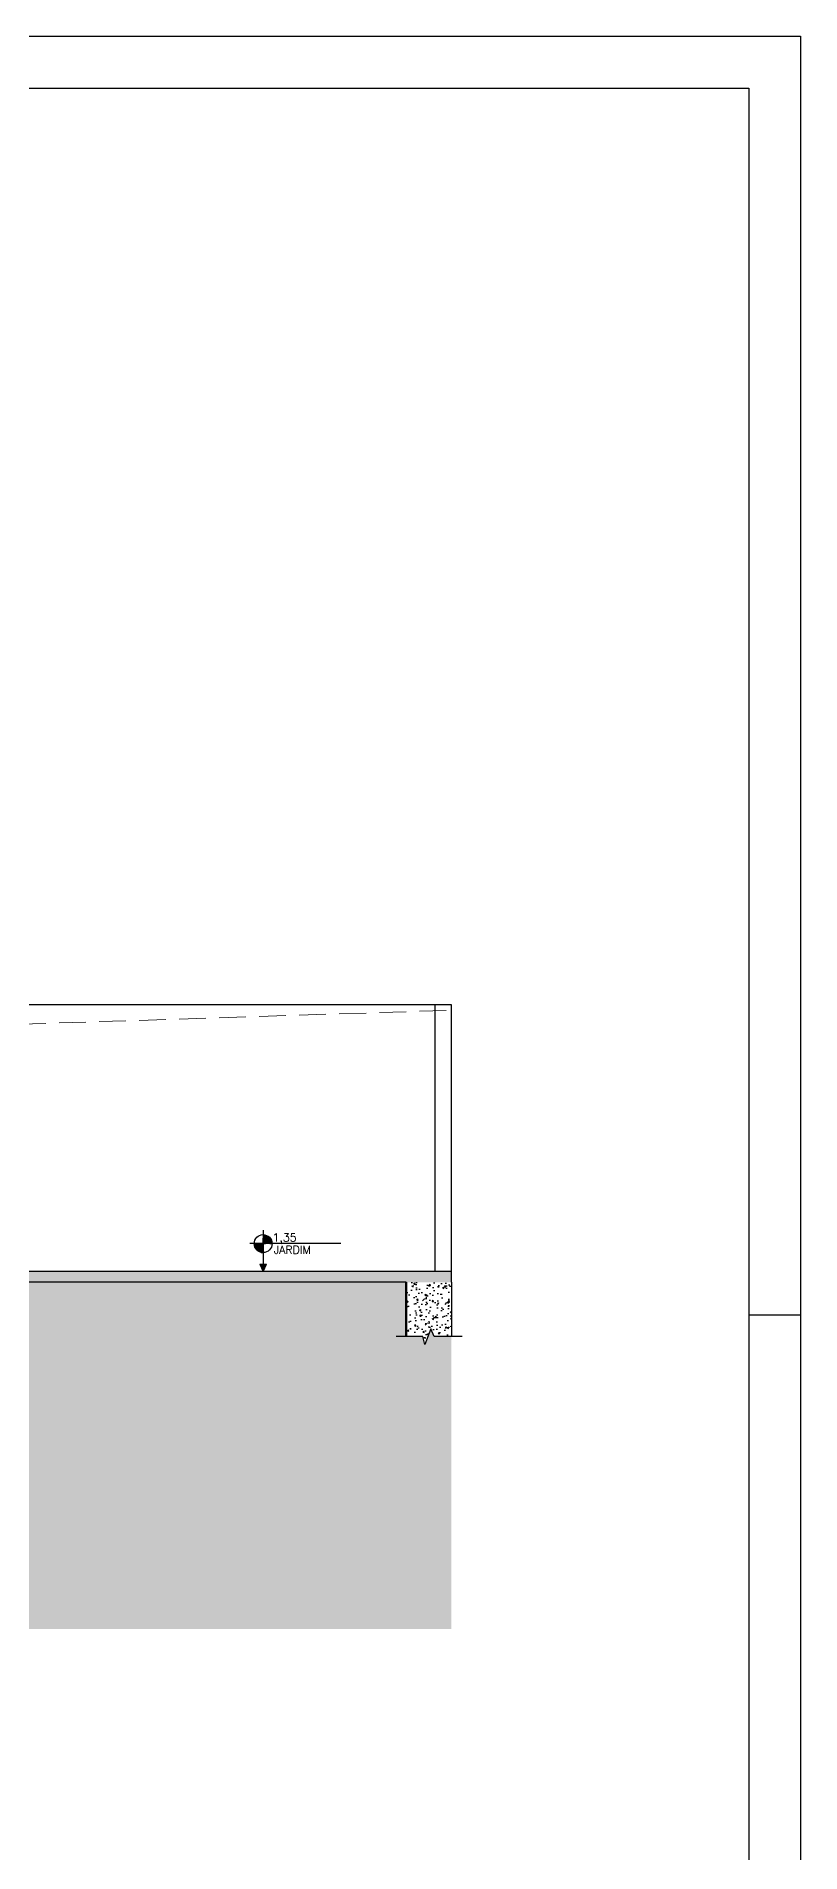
# Model space of a CAD drawing. Header units: inches. Extents: x 580771 to 672494, y 7715997 to 7829530.
# Drawn here: x 655888 to 656604, y 7718752 to 7720454 of the extents above; entities that cross this region are included whole.
import ezdxf

# ---------------------------------------------------------------- set-up
doc = ezdxf.new("R2010")
doc.units = ezdxf.units.IN
doc.header["$MEASUREMENT"] = 0
doc.linetypes.add('DASHED2', pattern=[0.375, 0.25, -0.125])
doc.layers.add('ARQ-06', color=6, linetype='Continuous', lineweight=60)
doc.layers.add('MEIO_FIO', color=7, linetype='Continuous', lineweight=0)
for name, color, linetype in [('Block1', 1, 'Continuous'), ('NIVEL', 2, 'Continuous'), ('P01', 1, 'Continuous'), ('P02', 2, 'Continuous'), ('P06', 6, 'Continuous'), ('parede', 6, 'Continuous')]:
    doc.layers.add(name, color=color, linetype=linetype)
doc.styles.add('ROMANS', font='romans', dxfattribs={"height": 0.2})

# ---------------------------------------------------------------- blocks, each defined once
blk = doc.blocks.new('A0')
at = {"color": 0}
blk.add_lwpolyline([(2.5, 1), (2.5, 83.1), (117.9, 83.1), (117.9, 1)], close=True, dxfattribs=at)
at = {"layer": 'P02'}
blk.add_line((117.9, 59.4), (118.9, 59.4), dxfattribs=at)
blk.add_lwpolyline([(0, 0), (0, 84.1), (118.9, 84.1), (118.9, 0)], close=True, dxfattribs=at)
blk = doc.blocks.new('*X32')
at = {"color": 0}
for p, q in [((-1683, 3892), (-1680, 3892)), ((-1680, 3888), (-1680, 3892.3)), ((-1679, 3888), (-1679, 3892)), ((-1678, 3888), (-1678, 3891.6)), ((-1695, 3880), (-1692, 3880)), ((-1694.9, 3879), (-1692, 3879)), ((-1694.7, 3878), (-1692, 3878)), ((-1694.5, 3877), (-1692, 3877)), ((-1694.1, 3876), (-1692, 3876)), ((-1694, 3875.8), (-1694, 3876)), ((-1693, 3874), (-1693, 3876)), ((-1692, 3876), (-1692, 3880.7)), ((-1692, 3872.7), (-1692, 3876)), ((-1692, 3876), (-1686, 3876)), ((-1692, 3875), (-1686, 3875)), ((-1692, 3874), (-1686, 3874)), ((-1692, 3873), (-1686, 3873)), ((-1691.3, 3872), (-1686, 3872)), ((-1691, 3876), (-1691, 3880.7)), ((-1690.1, 3871), (-1686, 3871)), ((-1690, 3876), (-1690, 3880.7)), ((-1689, 3876), (-1689, 3880.7)), ((-1688.5, 3870), (-1686, 3870)), ((-1688, 3876), (-1688, 3880.7)), ((-1688, 3869.8), (-1688, 3870)), ((-1687, 3876), (-1687, 3880.7)), ((-1687, 3869.4), (-1687, 3870)), ((-1686, 3876), (-1686, 3880.7)), ((-1686, 3880), (-1683, 3880)), ((-1686, 3879), (-1683, 3879)), ((-1686, 3878), (-1683, 3878)), ((-1686, 3877), (-1683, 3877)), ((-1686, 3870), (-1686, 3876)), ((-1686, 3876), (-1683, 3876)), ((-1686, 3869.1), (-1686, 3870)), ((-1686, 3870), (-1683, 3870)), ((-1685.8, 3869), (-1683, 3869)), ((-1685, 3870), (-1685, 3876)), ((-1684, 3870), (-1684, 3876)), ((-1683, 3891), (-1680, 3891)), ((-1683, 3890), (-1680, 3890)), ((-1683, 3889), (-1680, 3889)), ((-1683, 3882), (-1683, 3888)), ((-1683, 3888), (-1680, 3888)), ((-1683, 3882), (-1680, 3882)), ((-1683, 3881), (-1680, 3881)), ((-1682, 3882), (-1682, 3888)), ((-1681, 3882), (-1681, 3888)), ((-1680, 3882), (-1680, 3888)), ((-1680, 3888), (-1674, 3888)), ((-1680, 3887), (-1674, 3887)), ((-1680, 3886), (-1674, 3886)), ((-1680, 3885), (-1674, 3885)), ((-1680, 3884), (-1674, 3884)), ((-1680, 3883), (-1674, 3883)), ((-1680, 3880.7), (-1680, 3882)), ((-1680, 3882), (-1674, 3882)), ((-1679, 3880.7), (-1679, 3882)), ((-1678, 3880.7), (-1678, 3882)), ((-1677, 3888), (-1677, 3891.1)), ((-1677, 3880.7), (-1677, 3882)), ((-1676, 3888), (-1676, 3890.4)), ((-1676, 3880.7), (-1676, 3882)), ((-1675, 3888), (-1675, 3889.6)), ((-1675, 3880.7), (-1675, 3882)), ((-1674, 3888), (-1674, 3888.6)), ((-1674, 3882), (-1674, 3888)), ((-1674, 3888), (-1673.5, 3888)), ((-1674, 3880.7), (-1674, 3882)), ((-1674, 3882), (-1671.1, 3882)), ((-1674, 3881), (-1671.1, 3881)), ((-1673, 3882), (-1673, 3887.2)), ((-1672, 3882), (-1672, 3885.4))]:
    blk.add_line(p, q, dxfattribs=at)
blk = doc.blocks.new('nível corte')
at = {"layer": 'NIVEL', "color": 2, "linetype": 'Continuous'}
for p, q in [((172038.5, 10236.2), (172038.5, 10197.3)), ((172111.3, 10223.6), (172025.9, 10223.6)), ((172035.5, 10204.3), (172038.5, 10197.3)), ((172035.5, 10204.3), (172041.5, 10204.3)), ((172038.5, 10197.3), (172041.5, 10204.3))]:
    blk.add_line(p, q, dxfattribs=at)
blk.add_circle((172038.5, 10223.6), 8.4, dxfattribs=at)
blk.add_solid([(172035.5, 10204.3), (172038.5, 10197.3), (172041.5, 10204.3), (172038.5, 10197.3)], dxfattribs=at)
at = {"layer": 'NIVEL', "color": 1, "linetype": 'Continuous', "xscale": 0.7000000000116415, "yscale": 0.7000000000116415, "zscale": 0.7000000000116415}
blk.add_blockref('*X32', (173216.6, 7507.1), dxfattribs=at)

msp = doc.modelspace()

# ---------------------------------------------------------------- hatches: boundary and pattern name
at = {"layer": 'Block1'}
h = msp.add_hatch(dxfattribs=at)
h.set_pattern_fill('EARTH', color=256, scale=150, angle=45, style=0, double=1)
h.paths.add_polyline_path([(656276.725, 7719235.785), (656260.654, 7719235.785), (656257.343, 7719243.06), (656251.947, 7719228.358), (656249.892, 7719235.785), (656234.477, 7719235.785), (656234.477, 7719286.579), (655799.612, 7719286.579), (655799.612, 7719235.785), (655783.541, 7719235.785), (655780.23, 7719243.06), (655774.834, 7719228.358), (655772.78, 7719235.785), (655757.364, 7719235.785), (655757.364, 7719301.579), (655204.125, 7719301.579), (655204.125, 7719244.494), (655188.054, 7719244.494), (655184.742, 7719251.77), (655179.347, 7719237.068), (655177.292, 7719244.494), (655161.877, 7719244.494), (655161.877, 7719301.579), (653522.203, 7719301.579), (653522.203, 7719254.494), (653506.132, 7719254.494), (653502.821, 7719261.77), (653497.425, 7719247.068), (653495.371, 7719254.494), (653479.955, 7719254.494), (653479.955, 7719301.579), (653166.861, 7719301.579), (653166.861, 7719254.494), (653150.79, 7719254.494), (653147.478, 7719261.77), (653142.083, 7719247.068), (653140.028, 7719254.494), (653124.612, 7719254.494), (653124.612, 7719291.579), (652428.327, 7719291.579), (652216.594, 7719272.471), (652216.594, 7719244.491), (652200.523, 7719244.491), (652197.211, 7719251.767), (652191.816, 7719237.065), (652189.761, 7719244.491), (652174.612, 7719244.491), (652174.612, 7719268.682), (652095.907, 7719261.579), (651786.551, 7719233.689), (651323.61, 7719164.759), (651323.61, 7719108.35), (651307.539, 7719108.35), (651304.228, 7719115.625), (651298.833, 7719100.924), (651296.778, 7719108.35), (651281.291, 7719108.35), (651281.291, 7719068.5), (651281.291, 7718961.5), (656276.725, 7718961.5)])
h.paths.add_polyline_path([(652533.241, 7719244.855), (652727.247, 7719262.664), (652726.219, 7719273.866), (652532.213, 7719256.058)], flags=24)
at = {"layer": 'P01'}
h = msp.add_hatch(dxfattribs=at)
h.set_pattern_fill('AR-CONC', color=256, scale=2)
h.set_pattern_definition([(50, (-9023.35, -33683.601), (14.345203652, -1.2550427), [1.5, -16.5]), (355, (-9023.35, -33683.601), (-2.775026672, 15.043842674), [1.2, -13.2]), (100.45144446, (-9022.154, -33683.706), (11.570176935, 13.78879982), [1.27480384, -14.02284224]), (46.1842, (-9023.35, -33679.601), (21.344826613, -3.310385616), [2.25, -24.75]), (96.6356355, (-9021.57, -33679.877), (18.693238913, 19.482372015), [1.91220684, -21.0342752]), (351.184164, (-9023.35, -33679.601), (18.6932389, 19.482372005), [1.8, -19.80000002]), (21, (-9021.35, -33680.601), (11.938141042, -8.052377813), [1.5, -16.5]), (326, (-9021.35, -33680.601), (4.866306638, 14.5030009), [1.2, -13.2]), (71.45144474, (-9020.355, -33681.272), (16.804447535, 6.450623056), [1.2748038, -14.02284224]), (37.5, (-9023.3495, -33683.6013), (0.2431971063, 6.6578770766), [0, -13.04, 0, -13.4, 0, -13.25]), (7.5, (-9023.3495, -33683.601), (5.261390749, 7.8882342376), [0, -7.64, 0, -12.74, 0, -5.05]), (327.5, (-9027.8095, -33683.6013), (10.6764487234, -0.4510974347), [0, -5, 0, -15.6, 0, -20.7]), (317.5, (-9029.8095, -33683.601), (11.663723387, 2.002099647), [0, -6.5, 0, -10.36, 0, -14.7])])
h.paths.add_polyline_path([(656276.725, 7719286.579), (656276.725, 7719296.579), (655799.612, 7719296.579), (655799.612, 7719311.579), (653124.612, 7719311.579), (653124.612, 7719301.579), (652989.133, 7719301.579), (652878.327, 7719291.579), (653124.612, 7719291.579), (653124.612, 7719254.494), (653140.028, 7719254.494), (653142.083, 7719247.068), (653147.478, 7719261.77), (653150.79, 7719254.494), (653166.861, 7719254.494), (653166.861, 7719301.579), (653479.955, 7719301.579), (653479.955, 7719254.494), (653495.371, 7719254.494), (653497.425, 7719247.068), (653502.821, 7719261.77), (653506.132, 7719254.494), (653522.203, 7719254.494), (653522.203, 7719301.579), (655161.877, 7719301.579), (655161.877, 7719244.494), (655177.292, 7719244.494), (655179.347, 7719237.068), (655184.742, 7719251.77), (655188.054, 7719244.494), (655204.125, 7719244.494), (655204.125, 7719301.579), (655757.364, 7719301.579), (655757.364, 7719235.785), (655772.78, 7719235.785), (655774.834, 7719228.358), (655780.23, 7719243.06), (655783.541, 7719235.785), (655799.612, 7719235.785), (655799.612, 7719286.579)])
h = msp.add_hatch(dxfattribs=at)
h.set_pattern_fill('AR-CONC', color=256, scale=2)
h.set_pattern_definition([(50, (0, 0), (14.345203652, -1.2550427), [1.5, -16.5]), (355, (0, 0), (-2.775026672, 15.043842674), [1.2, -13.2]), (100.45144446, (1.195, -0.105), (11.570176935, 13.78879982), [1.27480384, -14.02284224]), (46.1842, (0, 4), (21.344826613, -3.310385616), [2.25, -24.75]), (96.6356355, (1.779, 3.724), (18.693238913, 19.482372015), [1.91220684, -21.0342752]), (351.184164, (0, 4), (18.6932389, 19.482372005), [1.8, -19.80000002]), (21, (2, 3), (11.938141042, -8.052377813), [1.5, -16.5]), (326, (2, 3), (4.866306638, 14.5030009), [1.2, -13.2]), (71.45144474, (2.995, 2.329), (16.804447535, 6.450623056), [1.2748038, -14.02284224]), (37.5, (0, 0), (0.2431971063, 6.6578770766), [0, -13.04, 0, -13.4, 0, -13.25]), (7.5, (0, 0), (5.261390749, 7.8882342376), [0, -7.64, 0, -12.74, 0, -5.05]), (327.5, (-4.46, 0), (10.6764487234, -0.4510974347), [0, -5, 0, -15.6, 0, -20.7]), (317.5, (-6.46, 0), (11.663723387, 2.002099647), [0, -6.5, 0, -10.36, 0, -14.7])])
h.paths.add_polyline_path([(656276.725, 7719286.579), (656234.477, 7719286.579), (656234.477, 7719235.785), (656249.892, 7719235.785), (656251.947, 7719228.358), (656257.343, 7719243.06), (656260.654, 7719235.785), (656276.725, 7719235.785)])

# ---------------------------------------------------------------- linework, layer by layer
at = {"layer": 'ARQ-06'}
msp.add_line((656234.477, 7719235.785), (656234.477, 7719286.579), dxfattribs=at)
at = {"layer": 'Block1'}
msp.add_lwpolyline([(656286.857, 7719235.785), (656260.654, 7719235.785), (656257.343, 7719243.06), (656251.947, 7719228.358), (656249.892, 7719235.785), (656225.093, 7719235.785)], dxfattribs=at)
at = {"layer": 'MEIO_FIO', "color": 2, "linetype": 'DASHED2', "ltscale": 100}
msp.add_lwpolyline([(651281.362, 7719168.579), (651541.316, 7719211.579), (652095.907, 7719261.579), (652649.94, 7719311.579), (653197.171, 7719361.579), (653847.323, 7719411.579), (654548.97, 7719461.579), (655347.151, 7719511.579), (656275.767, 7719541.471)], dxfattribs=at)
at = {"layer": 'NIVEL'}
msp.add_line((656261.446, 7719546.579), (655799.612, 7719546.579), dxfattribs=at)
at = {"layer": 'P01'}
msp.add_line((656276.725, 7719286.579), (656276.725, 7719235.785), dxfattribs=at)
at = {"layer": 'parede'}
for p, q in [((656261.446, 7719296.579), (656261.446, 7719546.579)), ((656276.725, 7719546.579), (656261.446, 7719546.579)), ((656276.725, 7719286.579), (656276.725, 7719546.579)), ((656276.725, 7719296.579), (655799.612, 7719296.579)), ((656234.477, 7719286.579), (655799.612, 7719286.579))]:
    msp.add_line(p, q, dxfattribs=at)

# ---------------------------------------------------------------- block references
at = {"xscale": 48.51000000000931, "yscale": 48.51000000000931, "zscale": 48.51000000000931}
msp.add_blockref('A0', (650836.028, 7716374.704), dxfattribs=at)
at = {"layer": 'P06'}
msp.add_blockref('nível corte', (484061.843, 7709099.234), dxfattribs=at)

# ---------------------------------------------------------------- texts
at = {"layer": 'NIVEL', "style": 'ROMANS'}
for s, p in [('1,35', (656109.195, 7719324.787)), ('JARDIM', (656110.237, 7719313.339))]:
    msp.add_text(s, height=7.5, dxfattribs=at).set_placement(p)

doc.saveas('drawing.dxf')
